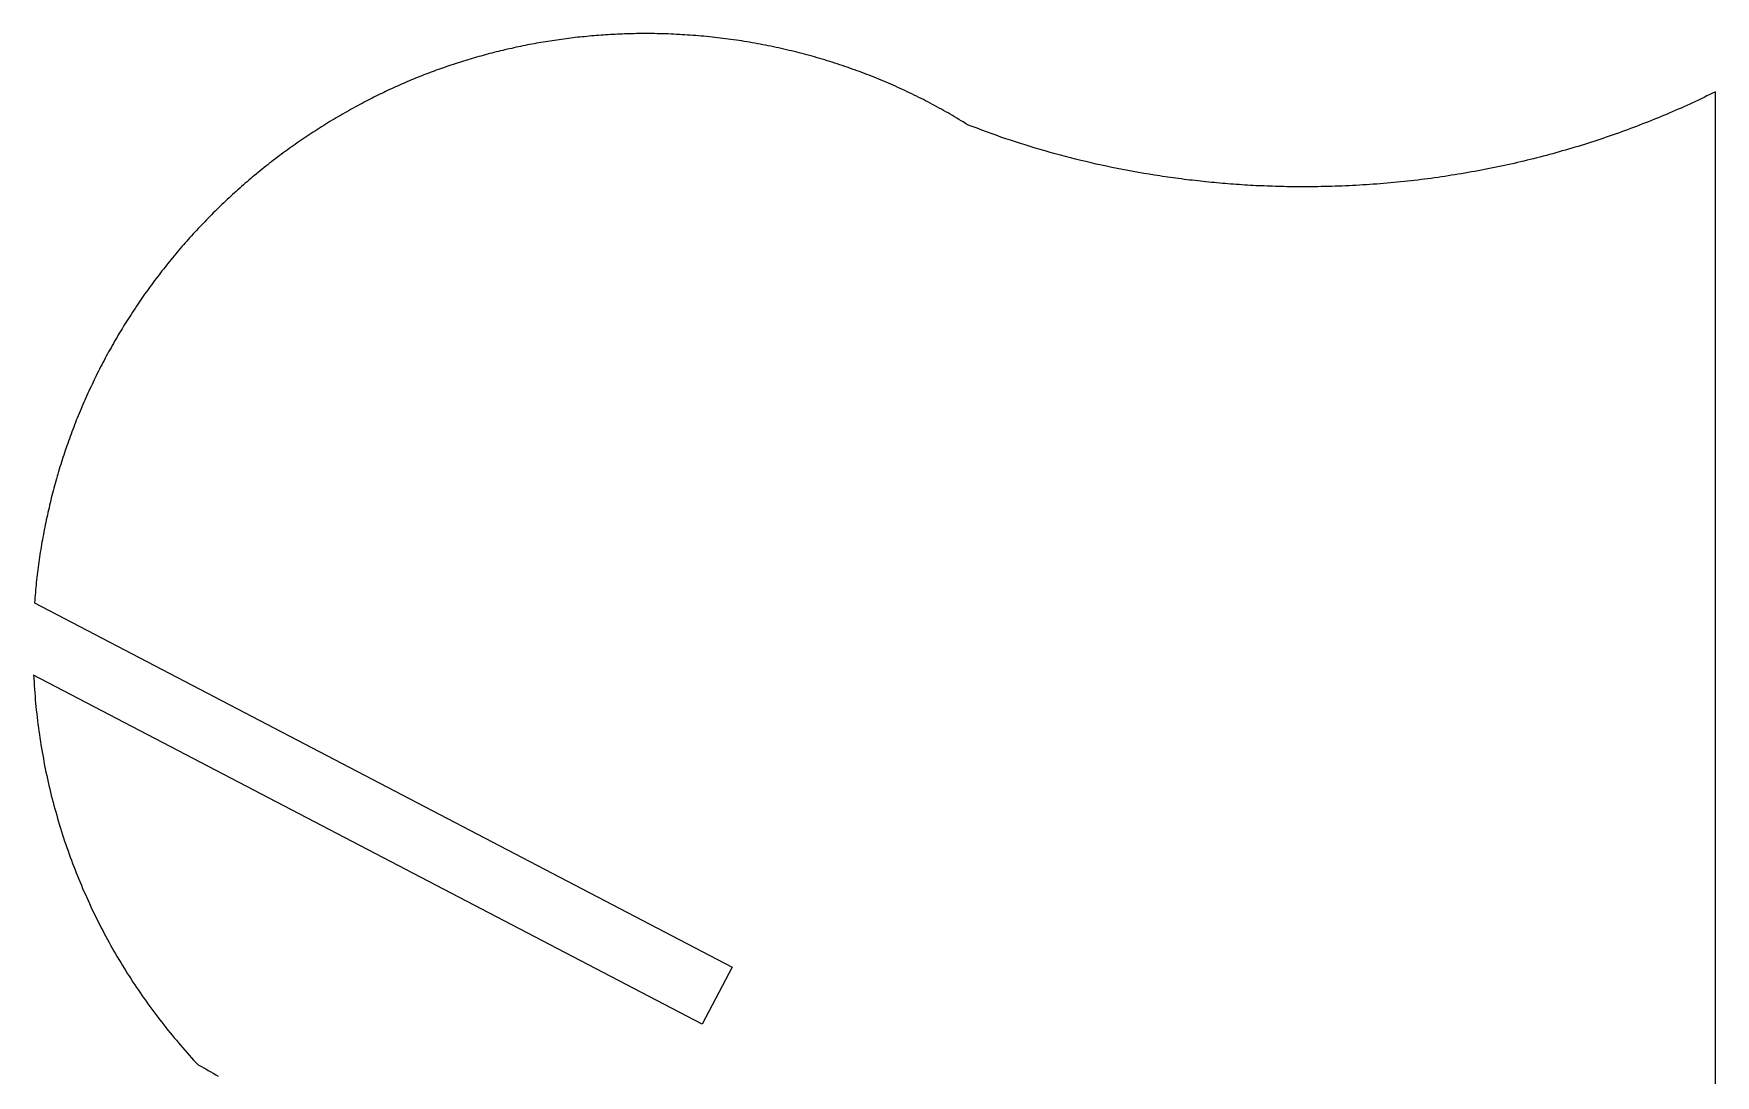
# Model space of a CAD drawing. Extents: x 25 to 747, y 34 to 1185.
# Drawn here: x 37.3 to 197.5, y 296.1 to 395.4 of the extents above; entities that cross this region are included whole.
import ezdxf

# ---------------------------------------------------------------- set-up
doc = ezdxf.new("R2010")
doc.units = 0
doc.layers.add('Default_Layer', color=1, linetype='CONTINUOUS')

msp = doc.modelspace()

# ---------------------------------------------------------------- linework, layer by layer
at = {"layer": 'Default_Layer'}
msp.add_lwpolyline([(197.54, 218.64), (197.54, 389.82), (197.27, 389.69), (197, 389.56), (196.73, 389.43), (196.46, 389.3), (196.19, 389.17), (195.92, 389.04), (195.64, 388.91), (195.37, 388.78), (195.1, 388.65), (194.82, 388.53), (194.54, 388.4), (194.27, 388.28), (193.99, 388.16), (193.71, 388.04), (193.43, 387.91), (193.15, 387.79), (192.87, 387.68), (192.59, 387.56), (192.31, 387.44), (192.03, 387.32), (191.75, 387.21), (191.46, 387.09), (191.18, 386.98), (190.89, 386.87), (190.61, 386.76), (190.32, 386.64), (190.03, 386.53), (189.75, 386.43), (189.46, 386.32), (189.17, 386.21), (188.88, 386.1), (188.59, 386), (188.3, 385.9), (188.01, 385.79), (187.71, 385.69), (187.42, 385.59), (187.13, 385.49), (186.83, 385.39), (186.54, 385.29), (186.24, 385.19), (185.95, 385.1), (185.65, 385), (185.36, 384.91), (185.06, 384.81), (184.76, 384.72), (184.46, 384.63), (184.16, 384.54), (183.86, 384.45), (183.56, 384.36), (183.26, 384.27), (182.96, 384.19), (182.66, 384.1), (182.35, 384.02), (182.05, 383.93), (181.75, 383.85), (181.44, 383.77), (181.14, 383.69), (180.83, 383.61), (180.53, 383.53), (180.22, 383.45), (179.91, 383.38), (179.61, 383.3), (179.3, 383.23), (178.99, 383.16), (178.68, 383.08), (178.37, 383.01), (178.06, 382.94), (177.75, 382.87), (177.44, 382.81), (177.13, 382.74), (176.81, 382.67), (176.5, 382.61), (176.19, 382.54), (175.88, 382.48), (175.56, 382.42), (175.25, 382.36), (174.93, 382.3), (174.62, 382.24), (174.3, 382.19), (173.98, 382.13), (173.67, 382.07), (173.35, 382.02), (173.03, 381.97), (172.71, 381.92), (172.39, 381.87), (172.08, 381.82), (171.76, 381.77), (171.44, 381.72), (171.12, 381.67), (170.79, 381.63), (170.47, 381.58), (170.15, 381.54), (169.83, 381.5), (169.51, 381.46), (169.18, 381.42), (168.86, 381.38), (168.54, 381.34), (168.21, 381.31), (167.89, 381.27), (167.56, 381.24), (167.24, 381.21), (166.91, 381.18), (166.59, 381.15), (166.26, 381.12), (165.93, 381.09), (165.61, 381.06), (165.28, 381.04), (164.95, 381.01), (164.62, 380.99), (164.29, 380.97), (163.96, 380.95), (163.63, 380.93), (163.3, 380.91), (162.97, 380.89), (162.64, 380.87), (162.31, 380.86), (161.98, 380.84), (161.65, 380.83), (161.32, 380.82), (160.99, 380.81), (160.66, 380.8), (160.32, 380.79), (159.99, 380.79), (159.66, 380.78), (159.32, 380.78), (158.99, 380.77), (158.65, 380.77), (158.32, 380.77), (158.05, 380.77), (157.78, 380.77), (157.51, 380.77), (157.24, 380.78), (156.97, 380.78), (156.7, 380.78), (156.44, 380.79), (156.17, 380.8), (155.9, 380.8), (155.63, 380.81), (155.36, 380.82), (155.1, 380.83), (154.83, 380.84), (154.56, 380.85), (154.3, 380.86), (154.03, 380.87), (153.76, 380.88), (153.5, 380.9), (153.23, 380.91), (152.97, 380.93), (152.7, 380.94), (152.43, 380.96), (152.17, 380.98), (151.9, 381), (151.64, 381.01), (151.38, 381.03), (151.11, 381.06), (150.85, 381.08), (150.59, 381.1), (150.32, 381.12), (150.06, 381.14), (149.8, 381.17), (149.53, 381.19), (149.27, 381.22), (149.01, 381.25), (148.75, 381.27), (148.49, 381.3), (148.23, 381.33), (147.97, 381.36), (147.71, 381.39), (147.45, 381.42), (147.19, 381.45), (146.93, 381.48), (146.67, 381.52), (146.41, 381.55), (146.15, 381.59), (145.89, 381.62), (145.64, 381.66), (145.38, 381.69), (145.12, 381.73), (144.86, 381.77), (144.61, 381.81), (144.1, 381.89), (143.59, 381.97), (143.08, 382.05), (142.57, 382.14), (142.06, 382.23), (141.56, 382.33), (141.05, 382.42), (140.55, 382.52), (140.05, 382.62), (139.55, 382.73), (139.06, 382.83), (138.56, 382.94), (138.07, 383.06), (137.57, 383.17), (137.08, 383.29), (136.59, 383.41), (136.11, 383.53), (135.62, 383.66), (135.14, 383.79), (134.65, 383.92), (134.17, 384.05), (133.69, 384.19), (133.22, 384.33), (132.74, 384.47), (132.27, 384.61), (131.8, 384.76), (131.33, 384.9), (130.86, 385.05), (130.4, 385.21), (129.93, 385.36), (129.47, 385.52), (129.01, 385.68), (128.56, 385.84), (128.1, 386.01), (127.65, 386.18), (127.2, 386.35), (126.75, 386.52), (126.3, 386.69), (126.1, 386.82), (125.89, 386.95), (125.69, 387.07), (125.48, 387.2), (125.27, 387.32), (125.07, 387.45), (124.86, 387.57), (124.65, 387.69), (124.44, 387.81), (124.23, 387.93), (124.02, 388.05), (123.8, 388.17), (123.59, 388.28), (123.38, 388.4), (123.16, 388.52), (122.95, 388.63), (122.74, 388.75), (122.52, 388.86), (122.3, 388.97), (122.09, 389.08), (121.87, 389.19), (121.65, 389.3), (121.43, 389.41), (121.21, 389.52), (120.99, 389.63), (120.77, 389.73), (120.55, 389.84), (120.33, 389.94), (120.11, 390.04), (119.88, 390.15), (119.66, 390.25), (119.44, 390.35), (119.21, 390.45), (118.99, 390.55), (118.76, 390.65), (118.53, 390.74), (118.31, 390.84), (118.08, 390.93), (117.85, 391.03), (117.62, 391.12), (117.39, 391.21), (117.16, 391.31), (116.93, 391.4), (116.7, 391.49), (116.47, 391.57), (116.24, 391.66), (116, 391.75), (115.77, 391.83), (115.54, 391.92), (115.3, 392), (115.07, 392.09), (114.83, 392.17), (114.6, 392.25), (114.36, 392.33), (114.12, 392.41), (113.89, 392.49), (113.65, 392.56), (113.41, 392.64), (113.17, 392.72), (112.93, 392.79), (112.69, 392.86), (112.45, 392.94), (112.21, 393.01), (111.97, 393.08), (111.73, 393.15), (111.49, 393.21), (111.24, 393.28), (111, 393.35), (110.76, 393.41), (110.51, 393.48), (110.27, 393.54), (110.02, 393.6), (109.78, 393.66), (109.53, 393.72), (109.29, 393.78), (109.04, 393.84), (108.79, 393.9), (108.54, 393.95), (108.3, 394.01), (108.05, 394.06), (107.8, 394.12), (107.55, 394.17), (107.3, 394.22), (107.05, 394.27), (106.8, 394.32), (106.55, 394.37), (106.29, 394.41), (106.04, 394.46), (105.79, 394.5), (105.54, 394.55), (105.28, 394.59), (105.03, 394.63), (104.78, 394.67), (104.52, 394.71), (104.27, 394.75), (104.01, 394.78), (103.76, 394.82), (103.5, 394.85), (103.25, 394.89), (102.99, 394.92), (102.73, 394.95), (102.47, 394.98), (102.22, 395.01), (101.96, 395.04), (101.7, 395.07), (101.44, 395.09), (101.18, 395.12), (100.92, 395.14), (100.66, 395.16), (100.4, 395.18), (100.14, 395.2), (99.88, 395.22), (99.62, 395.24), (99.36, 395.26), (99.1, 395.27), (98.84, 395.29), (98.57, 395.3), (98.31, 395.31), (98.05, 395.33), (97.78, 395.34), (97.52, 395.34), (97.26, 395.35), (96.99, 395.36), (96.73, 395.36), (96.46, 395.37), (96.2, 395.37), (95.93, 395.37), (95.67, 395.37), (95.44, 395.37), (95.21, 395.37), (94.99, 395.37), (94.76, 395.37), (94.53, 395.36), (94.3, 395.36), (94.08, 395.35), (93.85, 395.35), (93.62, 395.34), (93.4, 395.33), (93.17, 395.32), (92.95, 395.31), (92.72, 395.3), (92.5, 395.29), (92.27, 395.28), (92.05, 395.26), (91.82, 395.25), (91.6, 395.23), (91.38, 395.22), (91.15, 395.2), (90.93, 395.18), (90.71, 395.17), (90.48, 395.15), (90.26, 395.13), (90.04, 395.11), (89.82, 395.08), (89.59, 395.06), (89.37, 395.04), (89.15, 395.02), (88.93, 394.99), (88.71, 394.96), (88.49, 394.94), (88.27, 394.91), (88.05, 394.88), (87.83, 394.85), (87.61, 394.82), (87.39, 394.79), (87.17, 394.76), (86.96, 394.73), (86.74, 394.7), (86.52, 394.66), (86.3, 394.63), (86.09, 394.59), (85.87, 394.56), (85.65, 394.52), (85.44, 394.48), (85.22, 394.45), (85, 394.41), (84.79, 394.37), (84.57, 394.33), (84.36, 394.29), (84.15, 394.24), (83.93, 394.2), (83.72, 394.16), (83.51, 394.11), (83.29, 394.07), (83.08, 394.02), (82.87, 393.97), (82.66, 393.93), (82.44, 393.88), (82.23, 393.83), (82.02, 393.78), (81.81, 393.73), (81.6, 393.68), (81.39, 393.63), (81.18, 393.57), (80.97, 393.52), (80.77, 393.47), (80.56, 393.41), (80.35, 393.35), (80.14, 393.3), (79.94, 393.24), (79.73, 393.18), (79.52, 393.12), (79.32, 393.07), (79.11, 393.01), (78.91, 392.94), (78.7, 392.88), (78.5, 392.82), (78.29, 392.76), (78.09, 392.69), (77.89, 392.63), (77.68, 392.57), (77.48, 392.5), (77.28, 392.43), (77.08, 392.37), (76.88, 392.3), (76.68, 392.23), (76.48, 392.16), (76.28, 392.09), (76.08, 392.02), (75.88, 391.95), (75.68, 391.88), (75.48, 391.8), (75.28, 391.73), (75.09, 391.66), (74.89, 391.58), (74.69, 391.51), (74.5, 391.43), (74.3, 391.35), (74.11, 391.28), (73.91, 391.2), (73.72, 391.12), (73.52, 391.04), (73.33, 390.96), (73.14, 390.88), (72.95, 390.8), (72.76, 390.72), (72.56, 390.63), (72.37, 390.55), (72.18, 390.47), (71.99, 390.38), (71.8, 390.3), (71.61, 390.21), (71.43, 390.12), (71.24, 390.04), (71.05, 389.95), (70.86, 389.86), (70.68, 389.77), (70.49, 389.68), (70.31, 389.59), (70.12, 389.5), (69.94, 389.41), (69.75, 389.32), (69.57, 389.22), (69.39, 389.13), (69.21, 389.04), (69.02, 388.94), (68.82, 388.83), (68.61, 388.72), (68.4, 388.61), (68.19, 388.5), (67.99, 388.39), (67.78, 388.28), (67.58, 388.16), (67.37, 388.05), (67.17, 387.93), (66.96, 387.82), (66.76, 387.7), (66.56, 387.58), (66.36, 387.47), (66.15, 387.35), (65.95, 387.23), (65.75, 387.11), (65.55, 386.99), (65.35, 386.86), (65.16, 386.74), (64.96, 386.62), (64.76, 386.5), (64.56, 386.37), (64.37, 386.25), (64.17, 386.12), (63.97, 385.99), (63.78, 385.86), (63.58, 385.74), (63.39, 385.61), (63.2, 385.48), (63, 385.35), (62.81, 385.22), (62.62, 385.08), (62.43, 384.95), (62.24, 384.82), (62.05, 384.68), (61.86, 384.55), (61.67, 384.41), (61.48, 384.28), (61.29, 384.14), (61.11, 384), (60.92, 383.86), (60.73, 383.73), (60.55, 383.59), (60.36, 383.45), (60.18, 383.3), (60, 383.16), (59.81, 383.02), (59.63, 382.88), (59.45, 382.73), (59.27, 382.59), (59.09, 382.44), (58.91, 382.3), (58.73, 382.15), (58.55, 382.01), (58.37, 381.86), (58.19, 381.71), (58.02, 381.56), (57.84, 381.41), (57.66, 381.26), (57.49, 381.11), (57.31, 380.96), (57.14, 380.8), (56.97, 380.65), (56.79, 380.5), (56.62, 380.34), (56.45, 380.19), (56.28, 380.03), (56.11, 379.88), (55.94, 379.72), (55.77, 379.56), (55.6, 379.4), (55.43, 379.24), (55.27, 379.08), (55.1, 378.92), (54.93, 378.76), (54.77, 378.6), (54.61, 378.44), (54.44, 378.28), (54.28, 378.11), (54.12, 377.95), (53.95, 377.79), (53.79, 377.62), (53.63, 377.45), (53.47, 377.29), (53.31, 377.12), (53.15, 376.95), (53, 376.79), (52.84, 376.62), (52.68, 376.45), (52.53, 376.28), (52.37, 376.11), (52.22, 375.94), (52.06, 375.76), (51.91, 375.59), (51.76, 375.42), (51.61, 375.24), (51.45, 375.07), (51.3, 374.9), (51.15, 374.72), (51.01, 374.54), (50.86, 374.37), (50.71, 374.19), (50.56, 374.01), (50.42, 373.83), (50.27, 373.66), (50.13, 373.48), (49.98, 373.3), (49.84, 373.11), (49.7, 372.93), (49.55, 372.75), (49.41, 372.57), (49.27, 372.39), (49.13, 372.2), (48.99, 372.02), (48.85, 371.83), (48.72, 371.65), (48.58, 371.46), (48.44, 371.28), (48.31, 371.09), (48.17, 370.9), (48.04, 370.72), (47.9, 370.53), (47.77, 370.34), (47.64, 370.15), (47.51, 369.96), (47.38, 369.77), (47.25, 369.58), (47.12, 369.39), (46.99, 369.19), (46.86, 369), (46.74, 368.81), (46.61, 368.61), (46.49, 368.42), (46.36, 368.22), (46.24, 368.03), (46.11, 367.83), (45.99, 367.64), (45.87, 367.44), (45.75, 367.24), (45.63, 367.05), (45.51, 366.85), (45.39, 366.65), (45.27, 366.45), (45.16, 366.25), (45.04, 366.05), (44.93, 365.85), (44.81, 365.65), (44.7, 365.44), (44.59, 365.24), (44.47, 365.04), (44.36, 364.84), (44.25, 364.63), (44.14, 364.43), (44.03, 364.22), (43.92, 364.02), (43.82, 363.81), (43.71, 363.6), (43.6, 363.4), (43.5, 363.19), (43.39, 362.98), (43.29, 362.77), (43.19, 362.57), (43.09, 362.36), (42.99, 362.15), (42.89, 361.94), (42.79, 361.73), (42.69, 361.52), (42.59, 361.3), (42.49, 361.09), (42.4, 360.88), (42.3, 360.67), (42.21, 360.45), (42.11, 360.24), (42.02, 360.03), (41.93, 359.81), (41.84, 359.6), (41.75, 359.38), (41.66, 359.17), (41.57, 358.95), (41.48, 358.73), (41.39, 358.52), (41.31, 358.3), (41.22, 358.08), (41.14, 357.86), (41.05, 357.64), (40.97, 357.42), (40.89, 357.2), (40.81, 356.98), (40.73, 356.76), (40.65, 356.54), (40.57, 356.32), (40.49, 356.1), (40.42, 355.88), (40.34, 355.65), (40.27, 355.43), (40.19, 355.21), (40.12, 354.98), (40.05, 354.76), (39.98, 354.53), (39.9, 354.31), (39.83, 354.08), (39.77, 353.86), (39.7, 353.63), (39.63, 353.4), (39.56, 353.18), (39.5, 352.95), (39.43, 352.72), (39.37, 352.49), (39.31, 352.26), (39.25, 352.04), (39.19, 351.81), (39.13, 351.58), (39.07, 351.35), (39.01, 351.12), (38.95, 350.89), (38.9, 350.65), (38.84, 350.42), (38.79, 350.19), (38.73, 349.96), (38.68, 349.73), (38.63, 349.49), (38.58, 349.26), (38.53, 349.03), (38.48, 348.79), (38.43, 348.56), (38.38, 348.32), (38.34, 348.09), (38.29, 347.85), (38.25, 347.62), (38.2, 347.38), (38.16, 347.14), (38.12, 346.91), (38.08, 346.67), (38.04, 346.43), (38, 346.19), (37.96, 345.96), (37.93, 345.72), (37.89, 345.48), (37.86, 345.24), (37.82, 345), (37.79, 344.76), (37.76, 344.52), (37.73, 344.28), (37.7, 344.04), (37.67, 343.8), (37.64, 343.56), (37.61, 343.31), (37.58, 343.07), (37.56, 342.83), (37.53, 342.59), (37.51, 342.34), (37.49, 342.1), (37.47, 341.86), (37.45, 341.61), (37.43, 341.37), (37.41, 341.12), (103.88, 306.39), (101.03, 300.95), (37.32, 334.24), (37.34, 333.9), (37.36, 333.56), (37.38, 333.22), (37.4, 332.89), (37.43, 332.55), (37.46, 332.21), (37.48, 331.88), (37.51, 331.55), (37.55, 331.21), (37.58, 330.88), (37.62, 330.55), (37.65, 330.22), (37.69, 329.88), (37.74, 329.55), (37.78, 329.22), (37.82, 328.89), (37.87, 328.57), (37.92, 328.24), (37.97, 327.91), (38.02, 327.58), (38.07, 327.26), (38.13, 326.93), (38.19, 326.61), (38.25, 326.28), (38.31, 325.96), (38.37, 325.63), (38.43, 325.31), (38.5, 324.99), (38.57, 324.67), (38.64, 324.35), (38.71, 324.03), (38.78, 323.71), (38.86, 323.39), (38.93, 323.08), (39.01, 322.76), (39.09, 322.44), (39.17, 322.13), (39.26, 321.81), (39.34, 321.5), (39.43, 321.19), (39.52, 320.87), (39.61, 320.56), (39.7, 320.25), (39.79, 319.94), (39.89, 319.63), (39.98, 319.32), (40.08, 319.02), (40.18, 318.71), (40.28, 318.4), (40.38, 318.1), (40.49, 317.79), (40.6, 317.49), (40.7, 317.18), (40.81, 316.88), (40.92, 316.58), (41.04, 316.28), (41.15, 315.98), (41.27, 315.68), (41.38, 315.38), (41.5, 315.09), (41.62, 314.79), (41.75, 314.49), (41.87, 314.2), (41.99, 313.9), (42.12, 313.61), (42.25, 313.32), (42.38, 313.03), (42.51, 312.74), (42.64, 312.45), (42.78, 312.16), (42.91, 311.87), (43.05, 311.58), (43.19, 311.3), (43.33, 311.01), (43.47, 310.73), (43.62, 310.44), (43.76, 310.16), (43.91, 309.88), (44.06, 309.6), (44.21, 309.32), (44.36, 309.04), (44.51, 308.76), (44.66, 308.49), (44.82, 308.21), (44.97, 307.93), (45.13, 307.66), (45.29, 307.39), (45.45, 307.12), (45.62, 306.84), (45.78, 306.57), (45.94, 306.3), (46.11, 306.04), (46.28, 305.77), (46.45, 305.5), (46.62, 305.24), (46.79, 304.97), (46.97, 304.71), (47.14, 304.45), (47.32, 304.19), (47.49, 303.93), (47.67, 303.67), (47.85, 303.41), (48.03, 303.15), (48.22, 302.9), (48.4, 302.64), (48.59, 302.39), (48.78, 302.14), (48.96, 301.88), (49.15, 301.63), (49.34, 301.38), (49.54, 301.14), (49.73, 300.89), (49.92, 300.64), (50.12, 300.4), (50.32, 300.15), (50.52, 299.91), (50.72, 299.67), (50.92, 299.43), (51.12, 299.19), (51.32, 298.95), (51.53, 298.71), (51.74, 298.47), (51.94, 298.24), (52.15, 298.01), (52.36, 297.77), (52.57, 297.54), (52.79, 297.31), (53, 297.08), (53.24, 296.95), (53.48, 296.83), (53.72, 296.7), (53.96, 296.56), (54.2, 296.43), (54.44, 296.29), (54.67, 296.15), (54.91, 296.01)], dxfattribs=at)

doc.saveas('drawing.dxf')
